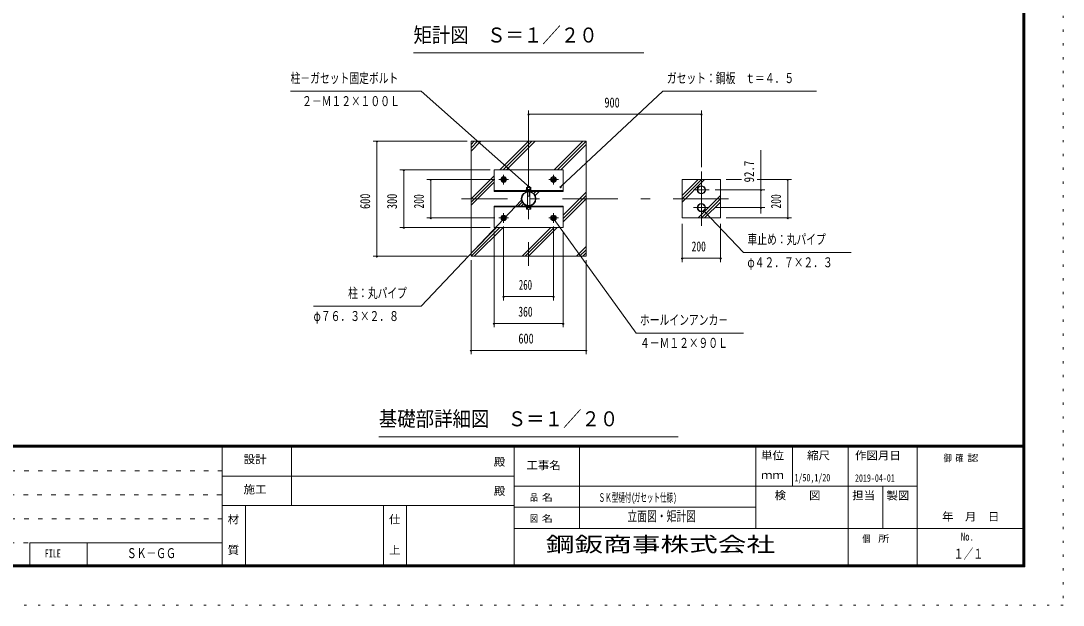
# Model space of a CAD drawing. Units: millimetres, scale not verified, with parts at other scales. Extents: x -23448 to 23452, y -10500 to 10500.
# Drawn here: x 9878 to 23452, y -10500 to -2887 of the extents above; entities that cross this region are included whole.
import ezdxf
from ezdxf.enums import TextEntityAlignment as Align

# ---------------------------------------------------------------- set-up
doc = ezdxf.new("R2010")
doc.units = ezdxf.units.MM
doc.header["$LTSCALE"] = 60
for name, pattern in [('USER1', [3, 1, -2]), ('USER3', [24, 12, -5, 2, -5]), ('USER4', [3, 0.5, -2.5])]:
    doc.linetypes.add(name, pattern=pattern)
doc.layers.add('0-1_0-F', color=7, linetype='Continuous')
for name, color, linetype, lineweight in [('0-6_2-0BOLD', 7, 'Continuous', 18), ('0-8_2-2CENTER', 3, 'USER3', 18), ('0-9_2-4THIN', 4, 'Continuous', 18), ('0-A_2-5DIM', 3, 'Continuous', 18), ('0-B_2-6HATCH', 2, 'Continuous', 18), ('0-C_F-F', 5, 'Continuous', 18), ('0-D_F-E_J_ADD', 5, 'USER4', 18)]:
    doc.layers.add(name, color=color, linetype=linetype, lineweight=lineweight)
doc.styles.add('ＭＳ ゴシック', font='')
doc.styles.get('ＭＳ ゴシック').set_extended_font_data('MS Gothic')

msp = doc.modelspace()

# ---------------------------------------------------------------- linework, layer by layer
at = {"layer": '0-6_2-0BOLD'}
for p, q in [((16040.47, -5098.44), (16940.46, -5098.44)), ((16459.21, -5090.44), (16459.21, -5098.44)), ((16459.96, -5082.94), (16459.96, -5090.44)), ((16475.46, -5292.16), (16475.46, -5117.97)), ((16476.03, -5082.94), (16476.03, -5060.47)), ((16482.97, -5090.44), (16490.46, -5082.94)), ((16497.96, -5082.94), (16490.46, -5090.44)), ((16504.9, -5060.47), (16504.9, -5082.94)), ((16505.47, -5049.69), (16505.47, -5057.94)), ((16505.47, -5117.97), (16505.47, -5292.16)), ((16519.33, -5082.94), (16519.33, -5060.47)), ((16475.46, -5169.7), (16505.47, -5169.7)), ((16940.46, -5311.69), (16040.47, -5311.69)), ((16459.21, -5319.69), (16459.21, -5311.69)), ((16476.03, -5337.17), (16476.03, -5319.69)), ((16504.9, -5319.69), (16504.9, -5337.17))]:
    msp.add_line(p, q, dxfattribs=at)
for points in [[(17240.46, -5955.07), (15740.46, -5955.07), (15740.46, -4455.07), (17240.46, -4455.07)], [(16040.47, -5109.69), (16940.46, -5109.69), (16940.46, -4829.69), (16040.47, -4829.69)], [(16190.46, -4969.5), (16165.47, -4983.94), (16140.47, -4969.5), (16140.47, -4940.63), (16165.46, -4926.2), (16190.46, -4940.63)], [(16840.46, -4969.5), (16840.46, -4940.63), (16815.46, -4926.2), (16790.46, -4940.63), (16790.46, -4969.5), (16815.47, -4983.94)], [(18490.46, -5455.07), (18990.46, -5455.07), (18990.46, -4955.07), (18490.46, -4955.07)], [(16940.46, -5580.45), (16040.47, -5580.45), (16040.47, -5300.44), (16940.46, -5300.44)], [(16190.46, -5440.63), (16165.47, -5426.2), (16140.47, -5440.63), (16140.47, -5469.5), (16165.46, -5483.94), (16190.46, -5469.5)], [(16840.46, -5469.5), (16815.46, -5483.94), (16790.46, -5469.5), (16790.46, -5440.63), (16815.47, -5426.2), (16840.46, -5440.63)]]:
    msp.add_lwpolyline(points, close=True, dxfattribs=at)
for points in [[(16459.21, -5090.44), (16521.71, -5090.44), (16521.71, -5098.44)], [(16520.96, -5090.44), (16520.96, -5082.94), (16459.96, -5082.94)], [(16519.33, -5060.47), (16514.96, -5057.94), (16465.96, -5057.94), (16461.6, -5060.47), (16461.6, -5082.94)], [(16475.46, -5057.94), (16475.46, -5049.69), (16505.46, -5049.69), (16500.46, -5044.69), (16480.47, -5044.69), (16475.46, -5049.69)], [(16459.21, -5319.69), (16521.71, -5319.69), (16521.71, -5311.69)], [(16514.96, -5339.69), (16465.96, -5339.69), (16461.6, -5337.17), (16461.6, -5319.69)], [(16519.33, -5319.69), (16519.33, -5337.17), (16514.96, -5339.69)]]:
    msp.add_lwpolyline(points, dxfattribs=at)
for centre, radius in [((16165.46, -4955.07), 36.25), ((16165.46, -4955.07), 24.5), ((16165.46, -4955.07), 11), ((16815.46, -4955.07), 36.25), ((16815.46, -4955.07), 24.5), ((16815.46, -4955.07), 11), ((16490.46, -5205.07), 95.38), ((16490.46, -5205.07), 88.38), ((18740.46, -5089.19), 53.38), ((18740.46, -5089.19), 47.62), ((18740.46, -5320.94), 53.38), ((18740.46, -5320.94), 47.62), ((16165.46, -5455.07), 36.25), ((16815.46, -5455.07), 36.25), ((16165.46, -5455.07), 24.5), ((16165.46, -5455.07), 11), ((16815.46, -5455.07), 24.5), ((16815.46, -5455.07), 11)]:
    msp.add_circle(centre, radius, dxfattribs=at)
for centre, radius, start, end in [((16468.81, -5069.52), 11.58, 51.45377, 90), ((16490.46, -5100.49), 42.55, 70.16867, 109.82912), ((16512.12, -5069.53), 11.59, 90, 128.53143), ((16468.81, -5328.11), 11.58, 270, 308.54623), ((16490.46, -5297.14), 42.55, 250.17088, 289.83133), ((16512.12, -5328.11), 11.59, 231.46857, 270)]:
    msp.add_arc(centre, radius, start, end, dxfattribs=at)
at = {"layer": '0-8_2-2CENTER'}
for p, q in [((16490.46, -4330.07), (16490.46, -6080.07)), ((18740.46, -4851.52), (18740.46, -5558.62)), ((16102.96, -4955.07), (16227.97, -4955.07)), ((16165.46, -4892.57), (16165.46, -5017.57)), ((16877.96, -4955.07), (16752.96, -4955.07)), ((16815.46, -4892.57), (16815.46, -5017.57)), ((18843.83, -5089.19), (18637.08, -5089.19)), ((19094.01, -5205.07), (15615.46, -5205.07)), ((16165.46, -5517.57), (16165.46, -5392.57)), ((16815.46, -5517.57), (16815.46, -5392.57)), ((18637.08, -5320.94), (18843.83, -5320.94)), ((16102.96, -5455.07), (16227.97, -5455.07)), ((16752.96, -5455.07), (16877.96, -5455.07))]:
    msp.add_line(p, q, dxfattribs=at)
at = {"layer": '0-9_2-4THIN'}
for p, q in [((16479.46, -5045.69), (16479.46, -5057.94)), ((16501.47, -5057.94), (16501.47, -5045.69))]:
    msp.add_line(p, q, dxfattribs=at)
for points in [[(16475.46, -5176.62), (16479.46, -5169.7), (16479.46, -5117.38)], [(16501.47, -5117.38), (16501.47, -5169.7), (16505.47, -5176.62)]]:
    msp.add_lwpolyline(points, dxfattribs=at)
for centre in [(16165.46, -4955.07), (16815.46, -4955.07), (16165.46, -5455.07), (16815.46, -5455.07)]:
    msp.add_circle(centre, 15, dxfattribs=at)
at = {"layer": '0-A_2-5DIM'}
for p, q in [((14990.46, -3305.07), (17990.46, -3305.07)), ((16908.1, -5051.23), (18240.47, -3805.07)), ((18240.47, -3805.07), (20240.47, -3805.07)), ((16490.46, -4455.07), (16490.46, -4055.07)), ((18740.46, -4055.07), (18740.46, -4795.31)), ((16500.46, -4105.07), (16480.46, -4105.07)), ((16490.46, -4105.07), (18740.46, -4105.07)), ((18750.46, -4105.07), (18730.46, -4105.07)), ((14465.46, -4455.07), (15690.46, -4455.07)), ((14525.46, -4455.07), (14505.46, -4455.07)), ((14515.46, -5955.07), (14515.46, -4455.07)), ((19515.46, -5397.28), (19515.46, -4574.19)), ((15990.46, -4830.07), (14815.46, -4830.07)), ((14875.46, -4830.07), (14855.46, -4830.07)), ((14865.46, -4830.07), (14865.46, -5580.07)), ((15165.46, -4955.07), (16052.96, -4955.07)), ((15225.46, -4955.07), (15205.46, -4955.07)), ((15215.46, -5455.07), (15215.46, -4955.07)), ((19262.56, -4955.07), (19065.46, -4955.07)), ((19915.46, -4955.07), (19465.46, -4955.07)), ((19875.46, -4955.07), (19855.46, -4955.07)), ((19865.46, -4955.07), (19865.46, -5455.07)), ((16522.38, -5064.6), (16502.38, -5064.6)), ((16918.1, -5051.23), (16898.1, -5051.23)), ((19565.46, -5089.19), (18918.83, -5089.19)), ((19525.46, -5089.19), (19505.46, -5089.19)), ((15090.46, -6605.07), (16399.12, -5222.74)), ((16409.12, -5222.74), (16389.12, -5222.74)), ((18783.03, -5360.51), (18763.03, -5360.51)), ((18773.04, -5360.51), (19290.46, -5905.07)), ((18918.83, -5320.94), (19565.46, -5320.94)), ((19525.46, -5320.94), (19505.46, -5320.94)), ((16052.96, -5455.07), (15165.46, -5455.07)), ((15225.46, -5455.07), (15205.46, -5455.07)), ((16832.08, -5474.8), (16812.08, -5474.8)), ((18490.46, -6030.07), (18490.46, -5530.07)), ((18990.46, -5530.07), (18990.46, -6030.07)), ((19915.46, -5455.07), (19065.46, -5455.07)), ((19875.46, -5455.07), (19855.46, -5455.07)), ((14815.46, -5580.07), (15990.46, -5580.07)), ((14875.46, -5580.07), (14855.46, -5580.07)), ((16040.47, -5630.44), (16040.47, -6880.07)), ((16165.46, -6530.07), (16165.46, -5567.57)), ((16815.46, -5567.57), (16815.46, -6530.07)), ((16940.46, -6880.07), (16940.46, -5630.44)), ((15690.46, -5955.07), (14465.46, -5955.07)), ((14525.46, -5955.07), (14505.46, -5955.07)), ((19290.46, -5905.07), (20690.46, -5905.07)), ((15740.46, -7230.07), (15740.46, -6005.07)), ((17240.46, -6005.07), (17240.46, -7230.07)), ((18500.46, -5980.07), (18480.46, -5980.07)), ((18990.46, -5980.07), (18490.46, -5980.07)), ((19000.46, -5980.07), (18980.46, -5980.07)), ((16175.46, -6480.07), (16155.46, -6480.07)), ((16815.46, -6480.07), (16165.46, -6480.07)), ((16825.46, -6480.07), (16805.46, -6480.07)), ((15090.46, -6605.07), (13690.46, -6605.07)), ((16050.46, -6830.07), (16030.46, -6830.07)), ((16040.47, -6830.07), (16940.46, -6830.07)), ((16950.46, -6830.07), (16930.46, -6830.07)), ((15750.46, -7180.07), (15730.46, -7180.07)), ((17240.46, -7180.07), (15740.46, -7180.07)), ((17250.46, -7180.07), (17230.46, -7180.07)), ((18440.46, -8305.07), (14540.46, -8305.07))]:
    msp.add_line(p, q, dxfattribs=at)
for points in [[(16512.38, -5064.6), (15090.46, -3805.07), (13390.46, -3805.07)], [(19290.47, -6955.07), (17890.46, -6955.07), (16822.08, -5474.8)]]:
    msp.add_lwpolyline(points, dxfattribs=at)
for centre in [(16490.46, -4105.07), (18740.46, -4105.07), (14515.46, -4455.07), (14865.46, -4830.07), (15215.46, -4955.07), (19865.46, -4955.07), (16512.38, -5064.6), (16908.1, -5051.23), (19515.46, -5089.19), (16399.12, -5222.74), (18773.03, -5360.51), (19515.46, -5320.94), (15215.46, -5455.07), (16822.08, -5474.8), (19865.46, -5455.07), (14865.46, -5580.07), (14515.46, -5955.07), (18490.46, -5980.07), (18990.46, -5980.07), (16165.46, -6480.07), (16815.46, -6480.07), (16040.46, -6830.07), (16940.46, -6830.07), (15740.46, -7180.07), (17240.46, -7180.07)]:
    msp.add_arc(centre, 10, 180, 0, dxfattribs=at)
at = {"layer": '0-B_2-6HATCH'}
for p, q in [((15740.46, -4583.28), (15868.68, -4455.07)), ((15826.25, -4455.07), (15740.46, -4540.86)), ((15740.46, -4498.43), (15783.82, -4455.07)), ((16490.93, -4455.07), (16116.31, -4829.69)), ((16158.73, -4829.69), (16533.36, -4455.07)), ((16575.78, -4455.07), (16201.16, -4829.69)), ((16823.41, -4829.69), (17198.04, -4455.07)), ((17240.46, -4455.07), (16865.84, -4829.69)), ((16908.27, -4829.69), (17240.46, -4497.49)), ((16040.47, -4905.54), (15740.46, -5205.53)), ((15740.46, -5247.96), (16040.47, -4947.96)), ((16040.47, -4990.39), (15740.46, -5290.39)), ((18782.89, -4955.07), (18490.46, -5247.5)), ((18490.46, -5205.07), (18740.46, -4955.07)), ((18698.03, -4955.07), (18490.46, -5162.64)), ((16533.27, -5119.84), (16543.41, -5109.69)), ((16585.84, -5109.69), (16557.91, -5137.63)), ((16575.69, -5162.27), (16628.27, -5109.69)), ((17240.46, -5119.75), (16940.46, -5419.75)), ((16352.66, -5300.44), (16405.23, -5247.87)), ((16423.02, -5272.51), (16395.09, -5300.44)), ((16437.52, -5300.44), (16447.66, -5290.3)), ((16940.46, -5462.17), (17240.46, -5162.18)), ((17240.46, -5204.6), (16940.46, -5504.6)), ((18990.46, -5162.64), (18698.03, -5455.07)), ((18740.46, -5455.07), (18990.46, -5205.07)), ((18990.46, -5247.5), (18782.89, -5455.07)), ((16115.09, -5580.45), (15740.46, -5955.07)), ((15740.46, -5912.64), (16072.66, -5580.45)), ((15782.89, -5955.07), (16157.51, -5580.45)), ((16779.77, -5580.45), (16405.15, -5955.07)), ((16447.57, -5955.07), (16822.2, -5580.45)), ((16864.62, -5580.45), (16490, -5955.07)), ((17240.46, -5826.85), (17112.25, -5955.07)), ((17154.68, -5955.07), (17240.46, -5869.28)), ((17240.46, -5911.71), (17197.1, -5955.07))]:
    msp.add_line(p, q, dxfattribs=at)
at = {"layer": '0-C_F-F'}
for p, q in [((22926.87, -8415), (-5723.13, -8415)), ((-5723.13, -8417.5), (22926.87, -8417.5)), ((22926.87, -8420), (-5723.13, -8420)), ((-5723.13, -8422.5), (22926.87, -8422.5)), ((22926.87, -8425), (-5723.13, -8425)), ((-5723.13, -8427.5), (22926.87, -8427.5)), ((22926.87, -8430), (-5723.13, -8430)), ((-5723.13, -8432.5), (22926.87, -8432.5)), ((22926.87, -8435), (-5723.13, -8435)), ((-5723.13, -8437.5), (22926.87, -8437.5)), ((22926.87, -8440), (-5723.13, -8440)), ((12501.88, -10000), (12501.88, -8440)), ((13401.88, -9200), (13401.88, -8440)), ((16301.88, -10000), (16301.88, -8440)), ((17151.88, -8440), (17151.88, -9500)), ((19451.88, -9500), (19451.88, -8440)), ((19926.88, -8440), (19926.88, -8950)), ((20651.88, -10000), (20651.88, -8440)), ((21551.88, -10000), (21551.88, -8440)), ((12501.88, -8820), (16301.88, -8820)), ((16301.88, -8950), (21551.88, -8950)), ((21101.87, -8950), (21101.87, -9500)), ((16301.88, -9200), (12501.88, -9200)), ((12801.88, -9200), (12801.88, -10000)), ((14601.88, -9200), (14601.88, -10000)), ((14901.87, -10000), (14901.87, -9200)), ((19451.88, -9225), (16301.88, -9225)), ((16301.88, -9500), (22951.87, -9500)), ((9993.88, -9688), (12501.88, -9688)), ((9993.88, -9688), (9993.88, -10000)), ((10743.88, -10000), (10743.88, -9688))]:
    msp.add_line(p, q, dxfattribs=at)
at = {"layer": '0-C_F-F', "color": 6, "linetype": 'USER1'}
for p, q in [((12501.88, -8752), (-5748.13, -8752)), ((-5748.13, -9064), (12501.88, -9064)), ((12501.88, -9376), (-5748.13, -9376)), ((-5748.13, -9688), (9993.88, -9688))]:
    msp.add_line(p, q, dxfattribs=at)
at = {"layer": '0-C_F-F'}
for points in [[(22951.87, -10000), (-5748.13, -10000), (-5748.13, 10100), (22951.87, 10100)], [(22949.37, -9997.5), (-5745.63, -9997.5), (-5745.63, 10097.5), (22949.37, 10097.5)], [(22946.87, -9995), (22946.87, 10095), (-5743.13, 10095), (-5743.13, -9995)], [(22944.37, -9992.5), (-5740.63, -9992.5), (-5740.63, 10092.5), (22944.37, 10092.5)], [(22941.87, -9990), (22941.87, 10090), (-5738.13, 10090), (-5738.13, -9990)], [(22939.37, -9987.5), (-5735.63, -9987.5), (-5735.63, 10087.5), (22939.37, 10087.5)], [(22936.87, -9985), (22936.87, 10085), (-5733.13, 10085), (-5733.13, -9985)], [(22934.37, -9982.5), (-5730.63, -9982.5), (-5730.63, 10082.5), (22934.37, 10082.5)], [(22931.87, -9980), (-5728.13, -9980), (-5728.13, 10080), (22931.87, 10080)], [(22929.37, -9977.5), (-5725.63, -9977.5), (-5725.63, 10077.5), (22929.37, 10077.5)], [(22926.87, -9975), (22926.87, 10075), (-5723.13, 10075), (-5723.13, -9975)]]:
    msp.add_lwpolyline(points, close=True, dxfattribs=at)
at = {"layer": '0-D_F-E_J_ADD'}
msp.add_lwpolyline([(23451.87, -10500), (-6248.13, -10500), (-6248.13, 10500), (23451.87, 10500)], close=True, dxfattribs=at)

# ---------------------------------------------------------------- texts
at = {"layer": '0-1_0-F', "style": 'ＭＳ ゴシック'}
for s, height, width, p in [('1/50,1/20', 97.68, 0.65, (19953.06, -8916.7)), ('2019-04-01', 97.68, 0.65, (20741.17, -8921.64)), ('ＳＫ型樋付(', 110.7, 0.55, (17401.88, -9187.5)), ('ガセット仕様)', 110.7, 0.55, (17861.15, -9187.5)), ('立面図・矩計図', 130.2, 0.7, (17776.88, -9444.74)), ('ＳＫ－ＧＧ', 130.2, 0.7, (11258.47, -9926.24)), ('１／１', 130.2, 0.7, (22026.87, -9934.49))]:
    msp.add_text(s, height=height, dxfattribs=dict(at, width=width)).set_placement(p, align=Align.BOTTOM_LEFT)
at = {"layer": '0-A_2-5DIM', "color": 7, "style": 'ＭＳ ゴシック'}
for s, height, width, p in [('矩計図\u3000Ｓ＝１／２０', 195.4, 0.9, (14990.46, -3228.42)), ('柱－ガセット固定ボルト', 130.2, 0.7, (13390.46, -3737.3)), ('ガセット：鋼板\u3000ｔ＝４．５', 130.2, 0.7, (18290.47, -3737.3)), ('２－Ｍ１２×１００Ｌ', 130.2, 0.7, (13540.46, -4037.3)), ('900', 130.2, 0.75, (17477.84, -4055.07)), ('車止め：丸パイプ', 130.2, 0.7, (19340.46, -5837.3)), ('200', 130.2, 0.7, (18613.2, -5930.07)), ('φ４２．７×２．３', 130.2, 0.7, (19340.46, -6137.3)), ('柱：丸パイプ', 130.2, 0.7, (14140.46, -6537.3)), ('260', 130.2, 0.65, (16363.19, -6430.07)), ('360', 130.2, 0.7, (16356.75, -6780.07)), ('φ７６．３×２．８', 130.2, 0.7, (13690.46, -6837.3)), ('ホールインアンカ－', 130.2, 0.7, (17940.46, -6887.3)), ('600', 130.2, 0.75, (16357.61, -7130.07)), ('４－Ｍ１２×９０Ｌ', 130.2, 0.7, (17940.46, -7187.3)), ('基礎部詳細図\u3000Ｓ＝１／２０', 195.4, 0.9, (14540.46, -8228.42)), ('鋼鈑商事株式会社', 195.4, 1.4, (16715.09, -9863.48))]:
    msp.add_text(s, height=height, dxfattribs=dict(at, width=width)).set_placement(p, align=Align.BOTTOM_LEFT)
for s, width, p in [('92.7', 0.8, (19465.46, -4992.35)), ('600', 0.75, (14465.46, -5337.93)), ('300', 0.75, (14815.46, -5339.17)), ('200', 0.7, (15165.46, -5332.33)), ('200', 0.7, (19815.46, -5332.33))]:
    msp.add_text(s, height=130.2, rotation=90, dxfattribs=dict(at, width=width)).set_placement(p, align=Align.BOTTOM_LEFT)
at = {"layer": '0-C_F-F', "color": 7, "style": 'ＭＳ ゴシック'}
for s, height, width, p in [('設計', 104.2, 1.05, (12779.38, -8683.83)), ('単位', 104.2, 1.05, (19516.88, -8633.29)), ('縮尺', 104.2, 1.05, (20116.88, -8633.29)), ('作図月日', 104.2, 1.05, (20740.77, -8634.31)), ('御 ', 88.56, 0.85, (21894.63, -8654.43)), ('確 ', 88.56, 0.85, (22049.01, -8654.43)), ('認', 88.56, 1.2, (22203.4, -8654.43)), ('殿', 104.2, 1.05, (16036.88, -8715.79)), ('工事名', 104.2, 1.05, (16461.88, -8760.79)), ('ｍｍ', 104.2, 1.05, (19516.88, -8888.29)), ('施工', 104.2, 1.05, (12779.38, -9075.79)), ('殿', 104.2, 1.05, (16036.88, -9095.79)), ('品 ', 88.56, 0.85, (16508.13, -9167.5)), ('名', 88.56, 1.2, (16662.51, -9167.5)), ('検\u3000\u3000図', 104.2, 1.05, (19694.38, -9153.29)), ('担当', 104.2, 1.05, (20704.38, -9153.29)), ('製図', 104.2, 1.05, (21150.36, -9155.74)), ('材', 104.2, 1.05, (12571.88, -9465.79)), ('仕', 104.2, 1.05, (14671.88, -9465.79)), ('図 ', 88.56, 0.85, (16508.13, -9442.5)), ('名', 88.56, 1.2, (16662.51, -9442.5)), ('\u3000年\u3000月\u3000日', 104.2, 1.05, (21725.61, -9430.22)), ('個  ', 88.56, 0.85, (20836.88, -9705)), ('所', 88.56, 1.2, (21042.72, -9705)), ('No.', 104.2, 0.8, (22119.38, -9690.79)), ('質', 104.2, 1.05, (12571.88, -9865.79)), ('上', 104.2, 1.05, (14671.88, -9865.79)), ('FILE', 104.2, 0.7, (10190.13, -9909.79))]:
    msp.add_text(s, height=height, dxfattribs=dict(at, width=width)).set_placement(p, align=Align.BOTTOM_LEFT)

doc.saveas('drawing.dxf')
